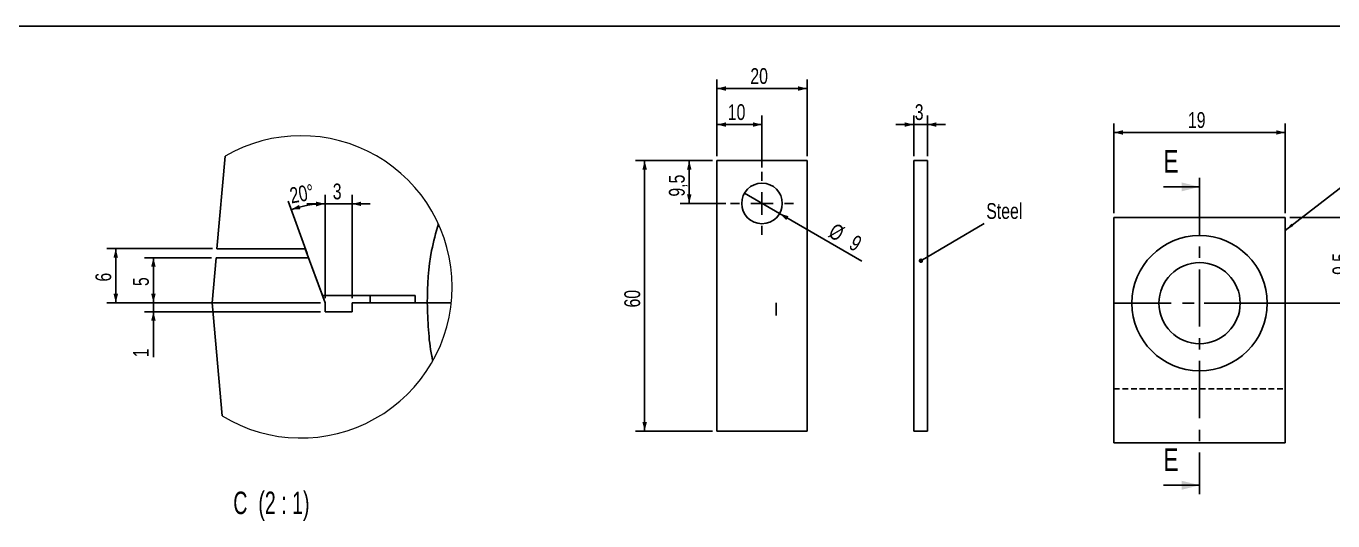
# Model space of a CAD drawing. Header units: millimetres. Extents: x 8 to 832, y 8 to 586.
# Drawn here: x 215.1 to 504.7, y 476.2 to 586 of the extents above; entities that cross this region are included whole.
import ezdxf

# ---------------------------------------------------------------- set-up
doc = ezdxf.new("R2010")
doc.units = ezdxf.units.MM
doc.linetypes.add('CENTERX2', pattern=[20.32, 12.7, -2.54, 2.54, -2.54])
doc.linetypes.add('HIDDEN', pattern=[1.905, 1.27, -0.635])
for name, color, linetype in [('CENTERLINE', 4, 'CENTERX2'), ('DIMENSIONS', 2, 'Continuous'), ('HIDDEN', 3, 'HIDDEN'), ('TEXT', 2, 'Continuous')]:
    doc.layers.add(name, color=color, linetype=linetype)
doc.layers.add('OUTLINE', color=7, linetype='Continuous', lineweight=25)
doc.styles.add('SLDTEXTSTYLE0', font='TXT', dxfattribs={"width": 0.75})
doc.styles.add('SLDTEXTSTYLE10', font='TXT', dxfattribs={"width": 0.65})
doc.dimstyles.new('SLDDIMSTYLE0', dxfattribs={"dimtxt": 3.5, "dimasz": 2, "dimexe": 0, "dimexo": 0.0625, "dimgap": 0.875, "dimtad": 1, "dimrnd": 1e-09, "dimzin": 12, "dimdsep": 46, "dimtxsty": 'SLDTEXTSTYLE0', "dimsah": 1, "dimcen": 0.09, "dimadec": 0, "dimazin": 3, "dimtfac": 1, "dimtmove": 0, "dimatfit": 0, "dimfxl": 0, "dimfrac": 2, "dimtolj": 1, "dimtzin": 12, "dimarcsym": 0})
doc.dimstyles.new('SLDDIMSTYLE2', dxfattribs={"dimtxt": 3.5, "dimasz": 2, "dimexe": 0, "dimexo": 0.0625, "dimgap": 0.875, "dimtad": 1, "dimrnd": 1e-09, "dimzin": 12, "dimdsep": 46, "dimtxsty": 'SLDTEXTSTYLE0', "dimsah": 1, "dimcen": 0.09, "dimadec": 0, "dimazin": 3, "dimtfac": 1, "dimtofl": 0, "dimtmove": 0, "dimatfit": 3, "dimfxl": 0, "dimfrac": 2, "dimtolj": 1, "dimtzin": 12, "dimarcsym": 0})
doc.dimstyles.new('SLDDIMSTYLE21', dxfattribs={"dimtxt": 0.18, "dimasz": 2, "dimexe": 0, "dimexo": 0.0625, "dimgap": 0, "dimtad": 0, "dimtih": 1, "dimtoh": 1, "dimdec": 0, "dimrnd": 1e-09, "dimzin": 0, "dimdsep": 46, "dimtxsty": 'Standard', "dimsah": 1, "dimcen": 0.09, "dimadec": 0, "dimazin": 0, "dimtfac": 2, "dimtdec": 0, "dimtofl": 0, "dimtmove": 0, "dimatfit": 3, "dimfxl": 0, "dimfrac": 2, "dimtolj": 1, "dimtzin": 0, "dimarcsym": 0})
doc.dimstyles.new('SLDDIMSTYLE25', dxfattribs={"dimtxt": 3.5, "dimasz": 2, "dimexe": 0, "dimexo": 0.0625, "dimgap": 0.875, "dimtad": 1, "dimlfac": 0.5, "dimrnd": 1e-09, "dimzin": 12, "dimdsep": 46, "dimtxsty": 'SLDTEXTSTYLE0', "dimsah": 1, "dimcen": 0.09, "dimadec": 0, "dimazin": 3, "dimtfac": 1, "dimtmove": 0, "dimatfit": 0, "dimfxl": 0, "dimfrac": 2, "dimtolj": 1, "dimtzin": 12, "dimarcsym": 0})
doc.dimstyles.new('SLDDIMSTYLE26', dxfattribs={"dimtxt": 3.5, "dimasz": 2, "dimexe": 0, "dimexo": 0.0625, "dimgap": 0.875, "dimtad": 1, "dimlfac": 0.5, "dimrnd": 1e-09, "dimzin": 12, "dimdsep": 46, "dimtxsty": 'SLDTEXTSTYLE0', "dimsah": 1, "dimcen": 0.09, "dimadec": 0, "dimazin": 3, "dimtfac": 1, "dimtofl": 0, "dimtmove": 0, "dimatfit": 3, "dimfxl": 0, "dimfrac": 2, "dimtolj": 1, "dimtzin": 12, "dimarcsym": 0})
doc.dimstyles.new('SLDDIMSTYLE27', dxfattribs={"dimtxt": 3.5, "dimasz": 2, "dimexe": 0, "dimexo": 0.0625, "dimgap": 0.875, "dimtad": 1, "dimdec": 4, "dimlfac": 0.5, "dimzin": 12, "dimdsep": 46, "dimtxsty": 'SLDTEXTSTYLE0', "dimsah": 1, "dimcen": 0.09, "dimazin": 3, "dimtfac": 1, "dimtofl": 0, "dimtmove": 0, "dimatfit": 3, "dimfxl": 0, "dimfrac": 2, "dimtolj": 1, "dimtzin": 12, "dimarcsym": 0})
doc.dimstyles.new('SLDDIMSTYLE28', dxfattribs={"dimtxt": 3.5, "dimasz": 2, "dimexe": 0, "dimexo": 0.0625, "dimgap": 0.875, "dimtad": 1, "dimdec": 1, "dimrnd": 1e-09, "dimzin": 12, "dimdsep": 46, "dimtxsty": 'SLDTEXTSTYLE0', "dimblk1": 'NONE', "dimsah": 1, "dimcen": 0, "dimadec": 0, "dimazin": 3, "dimtfac": 1, "dimtdec": 1, "dimtmove": 0, "dimatfit": 3, "dimldrblk": 'NONE', "dimfxl": 0, "dimfrac": 2, "dimtolj": 1, "dimtzin": 12, "dimarcsym": 0})
doc.dimstyles.new('SLDDIMSTYLE3', dxfattribs={"dimtxt": 0.18, "dimasz": 1, "dimexe": 0, "dimexo": 0.0625, "dimgap": 0, "dimtad": 0, "dimtih": 1, "dimtoh": 1, "dimdec": 0, "dimrnd": 1e-09, "dimzin": 0, "dimdsep": 46, "dimtxsty": 'Standard', "dimblk1": 'DOT', "dimblk2": 'DOT', "dimsah": 1, "dimcen": 0.09, "dimadec": 0, "dimazin": 0, "dimtfac": 1, "dimtdec": 0, "dimtofl": 0, "dimtmove": 0, "dimatfit": 3, "dimldrblk": 'DOT', "dimfxl": 0, "dimfrac": 2, "dimtolj": 1, "dimtzin": 0, "dimarcsym": 0})

# ---------------------------------------------------------------- blocks, each defined once
blk = doc.blocks.new('_D_91')
at = {"layer": 'DIMENSIONS'}
for p, q in [((281.32, 525.62), (281.32, 548.56)), ((287.32, 525.62), (287.32, 548.56)), ((281.32, 546.56), (277.32, 546.56)), ((281.32, 546.56), (287.32, 546.56)), ((287.32, 546.56), (291.32, 546.56))]:
    blk.add_line(p, q, dxfattribs=at)
for points in [[(281.32, 546.56), (279.32, 547.06), (279.32, 546.06)], [(287.32, 546.56), (289.32, 546.06), (289.32, 547.06)]]:
    blk.add_solid(points, dxfattribs=at)
at = {"layer": 'DIMENSIONS', "insert": (283.03, 551.07), "char_height": 3.5, "attachment_point": 1, "style": 'SLDTEXTSTYLE0'}
blk.add_mtext('3', dxfattribs=at)
blk = doc.blocks.new('_D_92')
at = {"layer": 'DIMENSIONS'}
for p, q in [((243.28, 524.62), (243.28, 528.62)), ((280.32, 524.62), (241.28, 524.62)), ((243.28, 524.62), (243.28, 522.62)), ((280.32, 522.62), (241.28, 522.62)), ((243.28, 522.62), (243.28, 512.53))]:
    blk.add_line(p, q, dxfattribs=at)
for points in [[(243.28, 524.62), (243.78, 526.62), (242.78, 526.62)], [(243.28, 522.62), (242.78, 520.62), (243.78, 520.62)]]:
    blk.add_solid(points, dxfattribs=at)
at = {"layer": 'DIMENSIONS', "insert": (238.76, 512.53), "char_height": 3.5, "attachment_point": 1, "rotation": 90, "style": 'SLDTEXTSTYLE0'}
blk.add_mtext('1', dxfattribs=at)
blk = doc.blocks.new('_D_93')
at = {"layer": 'DIMENSIONS'}
for p, q in [((256.37, 536.62), (232.94, 536.62)), ((234.94, 524.62), (234.94, 536.62)), ((280.32, 524.62), (232.94, 524.62))]:
    blk.add_line(p, q, dxfattribs=at)
for points in [[(234.94, 536.62), (234.44, 534.62), (235.44, 534.62)], [(234.94, 524.62), (235.44, 526.62), (234.44, 526.62)]]:
    blk.add_solid(points, dxfattribs=at)
at = {"layer": 'DIMENSIONS', "insert": (230.43, 529.32), "char_height": 3.5, "attachment_point": 1, "rotation": 90, "style": 'SLDTEXTSTYLE0'}
blk.add_mtext('6', dxfattribs=at)
blk = doc.blocks.new('_D_94')
at = {"layer": 'DIMENSIONS'}
for p, q in [((256.19, 534.62), (241.28, 534.62)), ((243.28, 534.62), (243.28, 524.62)), ((280.32, 524.62), (241.28, 524.62))]:
    blk.add_line(p, q, dxfattribs=at)
for points in [[(243.28, 534.62), (242.78, 532.62), (243.78, 532.62)], [(243.28, 524.62), (243.78, 526.62), (242.78, 526.62)]]:
    blk.add_solid(points, dxfattribs=at)
at = {"layer": 'DIMENSIONS', "insert": (238.76, 528.32), "char_height": 3.5, "attachment_point": 1, "rotation": 90, "style": 'SLDTEXTSTYLE0'}
blk.add_mtext('5', dxfattribs=at)
blk = doc.blocks.new('_D_95')
at = {"layer": 'DIMENSIONS'}
for p, q in [((281.32, 525.62), (281.32, 548.59)), ((277.34, 535.56), (273.12, 547.15))]:
    blk.add_line(p, q, dxfattribs=at)
blk.add_arc((281.32, 524.62), 21.97, 90, 110, dxfattribs=at)
for points in [[(273.8, 545.27), (275.86, 545.39), (275.56, 546.34)], [(281.32, 546.59), (279.3, 547), (279.34, 546)]]:
    blk.add_solid(points, dxfattribs=at)
at = {"layer": 'DIMENSIONS', "insert": (273.25, 550.09), "char_height": 3.5, "attachment_point": 1, "rotation": 10, "style": 'SLDTEXTSTYLE0'}
blk.add_mtext('20°', dxfattribs=at)
blk = doc.blocks.new('_D_96')
at = {"layer": 'DIMENSIONS'}
for p, q in [((368.16, 557.15), (368.16, 566.15)), ((378.16, 554.65), (378.16, 566.15)), ((368.16, 564.15), (378.16, 564.15))]:
    blk.add_line(p, q, dxfattribs=at)
for points in [[(368.16, 564.15), (370.16, 563.65), (370.16, 564.65)], [(378.16, 564.15), (376.16, 564.65), (376.16, 563.65)]]:
    blk.add_solid(points, dxfattribs=at)
at = {"layer": 'DIMENSIONS', "insert": (370.58, 568.67), "char_height": 3.5, "attachment_point": 1, "style": 'SLDTEXTSTYLE0'}
blk.add_mtext('10', dxfattribs=at)
blk = doc.blocks.new('_D_97')
at = {"layer": 'DIMENSIONS'}
for p, q in [((368.16, 557.15), (368.16, 574.15)), ((388.16, 557.15), (388.16, 574.15)), ((388.16, 572.15), (368.16, 572.15))]:
    blk.add_line(p, q, dxfattribs=at)
for points in [[(368.16, 572.15), (370.16, 571.65), (370.16, 572.65)], [(388.16, 572.15), (386.16, 572.65), (386.16, 571.65)]]:
    blk.add_solid(points, dxfattribs=at)
at = {"layer": 'DIMENSIONS', "insert": (375.58, 576.67), "char_height": 3.5, "attachment_point": 1, "style": 'SLDTEXTSTYLE0'}
blk.add_mtext('20', dxfattribs=at)
blk = doc.blocks.new('_D_98')
at = {"layer": 'DIMENSIONS'}
for q in [(374.27, 548.9), (400.31, 533.87)]:
    blk.add_line((382.06, 544.4), q, dxfattribs=at)
blk.add_solid([(382.06, 544.4), (383.54, 542.97), (384.04, 543.84)], dxfattribs=at)
at = {"layer": 'DIMENSIONS', "char_height": 3.5, "attachment_point": 1, "rotation": 330, "style": 'SLDTEXTSTYLE0'}
for s, insert in [('%%c', (394.38, 542.47)), ('9', (398.95, 539.84))]:
    blk.add_mtext(s, dxfattribs=dict(at, insert=insert))
blk = doc.blocks.new('_None')
blk = doc.blocks.new('_D_99')
at = {"layer": 'DIMENSIONS'}
for p, q in [((367.16, 556.15), (360.04, 556.15)), ((362.04, 556.15), (362.04, 546.65)), ((370.16, 546.65), (360.04, 546.65))]:
    blk.add_line(p, q, dxfattribs=at)
for points in [[(362.04, 556.15), (361.54, 554.15), (362.54, 554.15)], [(362.04, 546.65), (362.54, 548.65), (361.54, 548.65)]]:
    blk.add_solid(points, dxfattribs=at)
at = {"layer": 'DIMENSIONS', "insert": (357.53, 548.17), "char_height": 3.5, "attachment_point": 1, "rotation": 90, "style": 'SLDTEXTSTYLE0'}
blk.add_mtext('9,5', dxfattribs=at)
blk = doc.blocks.new('_D_100')
at = {"layer": 'DIMENSIONS'}
for p, q in [((367.16, 556.15), (350.16, 556.15)), ((352.16, 556.15), (352.16, 496.15)), ((367.16, 496.15), (350.16, 496.15))]:
    blk.add_line(p, q, dxfattribs=at)
for points in [[(352.16, 556.15), (351.66, 554.15), (352.66, 554.15)], [(352.16, 496.15), (352.66, 498.15), (351.66, 498.15)]]:
    blk.add_solid(points, dxfattribs=at)
at = {"layer": 'DIMENSIONS', "insert": (347.65, 523.57), "char_height": 3.5, "attachment_point": 1, "rotation": 90, "style": 'SLDTEXTSTYLE0'}
blk.add_mtext('60', dxfattribs=at)
blk = doc.blocks.new('SW_CENTERMARKSYMBOL_1')
at = {"layer": 'CENTERLINE', "color": 0}
for p, q in [((0, 5), (0, 7)), ((-5, 0), (-7, 0)), ((0, 0), (-2.5, 0)), ((0, 0), (0, 2.5)), ((0, 0), (0, -2.5)), ((0, 0), (2.5, 0)), ((5, 0), (7, 0)), ((0, -5), (0, -7))]:
    blk.add_line(p, q, dxfattribs=at)
blk = doc.blocks.new('_D_101')
at = {"layer": 'DIMENSIONS'}
for p, q in [((411.81, 557.15), (411.81, 566.15)), ((414.81, 557.15), (414.81, 566.15)), ((411.81, 564.15), (407.81, 564.15)), ((414.81, 564.15), (411.81, 564.15)), ((414.81, 564.15), (418.81, 564.15))]:
    blk.add_line(p, q, dxfattribs=at)
for points in [[(411.81, 564.15), (409.81, 564.65), (409.81, 563.65)], [(414.81, 564.15), (416.81, 563.65), (416.81, 564.65)]]:
    blk.add_solid(points, dxfattribs=at)
at = {"layer": 'DIMENSIONS', "insert": (412.02, 568.67), "char_height": 3.5, "attachment_point": 1, "style": 'SLDTEXTSTYLE0'}
blk.add_mtext('3', dxfattribs=at)
blk = doc.blocks.new('_Dot')
at = {"color": 0, "linetype": 'ByBlock', "lineweight": -2}
blk.add_line((-0.5, 0), (-1, 0), dxfattribs=at)
at = {"color": 0, "linetype": 'ByBlock', "const_width": 0.5}
blk.add_lwpolyline([(-0.25, 0, 1), (0.25, 0, 1)], format="xyb", close=True, dxfattribs=at)
blk = doc.blocks.new('_D_112')
at = {"layer": 'DIMENSIONS'}
for p, q in [((456.14, 544.52), (456.14, 564.4)), ((456.14, 562.4), (494.14, 562.4)), ((494.14, 544.52), (494.14, 564.4))]:
    blk.add_line(p, q, dxfattribs=at)
for points in [[(456.14, 562.4), (458.14, 561.9), (458.14, 562.9)], [(494.14, 562.4), (492.14, 562.9), (492.14, 561.9)]]:
    blk.add_solid(points, dxfattribs=at)
at = {"layer": 'DIMENSIONS', "insert": (472.56, 566.91), "char_height": 3.5, "attachment_point": 1, "style": 'SLDTEXTSTYLE0'}
blk.add_mtext('19', dxfattribs=at)
blk = doc.blocks.new('_D_113')
at = {"layer": 'DIMENSIONS'}
for p, q in [((495.14, 543.52), (511.1, 543.52)), ((509.1, 543.52), (509.1, 524.52)), ((476.14, 524.52), (511.1, 524.52))]:
    blk.add_line(p, q, dxfattribs=at)
for points in [[(509.1, 543.52), (508.6, 541.52), (509.6, 541.52)], [(509.1, 524.52), (509.6, 526.52), (508.6, 526.52)]]:
    blk.add_solid(points, dxfattribs=at)
at = {"layer": 'DIMENSIONS', "insert": (504.59, 530.79), "char_height": 3.5, "attachment_point": 1, "rotation": 90, "style": 'SLDTEXTSTYLE0'}
blk.add_mtext('9,5', dxfattribs=at)

msp = doc.modelspace()

# ---------------------------------------------------------------- linework, layer by layer
at = {"color": 7, "linetype": 'Continuous', "lineweight": 18}
for centre, radius, start, end in [((275.97159, 528.14097), 33.53153, 0.0000127, 120.0779803), ((275.97159, 528.14098), 33.53152, 238.6288403, 359.999993)]:
    msp.add_arc(centre, radius, start, end, dxfattribs=at)
at = {"layer": 'CENTERLINE', "linetype": 'Continuous'}
for p, q in [((467.14259, 550.33585), (475.14259, 550.33585)), ((467.14259, 484.12827), (475.14259, 484.12827))]:
    msp.add_line(p, q, dxfattribs=at)
at = {"layer": 'CENTERLINE'}
for p, q in [((475.14259, 552.33585), (475.14259, 482.12827)), ((381.31935, 524.61629), (381.31935, 521.7728)), ((456.14259, 524.52335), (494.14259, 524.52335))]:
    msp.add_line(p, q, dxfattribs=at)
for points in [[(475.14259, 550.33585), (471.14259, 551.33585), (471.14259, 549.33585)], [(475.14259, 484.12827), (471.14259, 485.12827), (471.14259, 483.12827)]]:
    msp.add_solid(points, dxfattribs=at)
at = {"layer": 'HIDDEN'}
msp.add_line((456.14259, 505.52335), (494.14259, 505.52335), dxfattribs=at)
at = {"layer": 'OUTLINE'}
for p, q in [((8, 586), (832, 586)), ((259.16631, 557.15728), (257.36921, 536.61629)), ((388.16492, 556.1548), (368.16492, 556.1548)), ((368.16492, 556.1548), (368.16492, 496.1548)), ((388.16492, 496.1548), (388.16492, 556.1548)), ((414.8123, 556.1548), (411.8123, 556.1548)), ((411.8123, 556.1548), (411.8123, 496.1548)), ((414.8123, 556.1548), (414.8123, 496.1548)), ((456.14259, 493.52335), (456.14259, 543.52335)), ((456.14259, 543.52335), (494.14259, 543.52335)), ((494.14259, 493.52335), (494.14259, 543.52335)), ((276.95171, 536.61629), (257.36921, 536.61629)), ((280.737, 526.21629), (276.95171, 536.61629)), ((257.19424, 534.61629), (256.31935, 524.61629)), ((277.67964, 534.61629), (257.19424, 534.61629)), ((281.31935, 524.61629), (277.67964, 534.61629)), ((256.31935, 524.61629), (258.51575, 499.51133)), ((301.31935, 526.21629), (280.737, 526.21629)), ((281.31935, 524.61629), (281.31935, 522.61629)), ((287.31935, 522.61629), (287.31935, 524.61629)), ((302.98935, 524.61629), (287.31935, 524.61629)), ((291.31935, 524.61629), (291.31935, 526.21629)), ((301.31935, 526.21629), (301.31935, 524.61629)), ((302.98935, 524.61629), (301.31935, 524.61629)), ((302.98935, 524.61629), (303.98935, 524.61629)), ((303.98935, 524.61629), (309.31735, 524.61629)), ((281.31935, 522.61629), (287.31935, 522.61629)), ((368.16492, 496.1548), (388.16492, 496.1548)), ((414.8123, 496.1548), (411.8123, 496.1548)), ((456.14259, 493.52335), (494.14259, 493.52335))]:
    msp.add_line(p, q, dxfattribs=at)
for centre, radius in [((378.16492, 546.6548), 4.5), ((475.14259, 524.52335), 15), ((475.14259, 524.52335), 9)]:
    msp.add_circle(centre, radius, dxfattribs=at)
for points, knots in [([(306.4371, 542.14869), (305.89054, 540.17808), (304.30669, 534.46742), (303.98935, 528.49267), (303.98935, 524.61643), (303.98935, 524.61629)], [0, 0, 0, 0, 0.345068642, 0.999977472, 1, 1, 1, 1]), ([(303.98935, 524.61629), (304.04643, 522.61575), (304.15934, 518.65791), (304.63629, 514.34552), (305.13065, 512.07676), (305.20803, 511.72166)], [0, 0, 0, 0, 0.46297775, 0.915948529, 1, 1, 1, 1])]:
    msp.add_open_spline(points, degree=3, knots=knots, dxfattribs=at)

# ---------------------------------------------------------------- block references
at = {"layer": 'CENTERLINE'}
msp.add_blockref('SW_CENTERMARKSYMBOL_1', (378.16492, 546.6548), dxfattribs=at)

# ---------------------------------------------------------------- texts
at = {"layer": 'CENTERLINE', "char_height": 5, "attachment_point": 1, "style": 'SLDTEXTSTYLE0'}
for insert in [(467.14259, 558.50661), (467.14259, 492.29902)]:
    msp.add_mtext('E', dxfattribs=dict(at, insert=insert))
at = {"layer": 'TEXT'}
for s, insert, char_height, attachment_point, style in [('Steel', (427.86953, 546.73059), 3.5, 1, 'SLDTEXTSTYLE0'), ('C  (2 : 1)', (269.43272, 482.72375), 5, 2, 'SLDTEXTSTYLE10')]:
    msp.add_mtext(s, dxfattribs=dict(at, insert=insert, char_height=char_height, attachment_point=attachment_point, style=style))

# ---------------------------------------------------------------- dimensions: what is measured, and where the dimension line sits
at = {"layer": 'DIMENSIONS'}
for base, p1, p2, dimstyle, picture, middle in [((368.16492, 572.1548), (388.16492, 556.1548), (368.16492, 556.1548), 'SLDDIMSTYLE2', '_D_97', (378.16492, 572.1548)), ((378.16492, 564.1548), (368.16492, 556.1548), (378.16492, 553.6548), 'SLDDIMSTYLE2', '_D_96', (373.16492, 564.1548)), ((411.8123, 564.1548), (414.8123, 556.1548), (411.8123, 556.1548), 'SLDDIMSTYLE0', '_D_101', (413.3123, 564.1548)), ((494.14259, 562.39755), (456.14259, 543.52335), (494.14259, 543.52335), 'SLDDIMSTYLE26', '_D_112', (475.14259, 562.39755)), ((287.31935, 546.55869), (281.31935, 524.61629), (287.31935, 524.61629), 'SLDDIMSTYLE25', '_D_91', (284.31935, 546.55869))]:
    dim = msp.add_linear_dim(base=base, p1=p1, p2=p2, dimstyle=dimstyle, dxfattribs=at)
    dim.commit()
    dim.dimension.update_dxf_attribs({"geometry": picture, "text_midpoint": middle, "dimtype": 160})
for base, p1, p2, dimstyle, picture, middle in [((352.16492, 496.1548), (368.16492, 556.1548), (368.16492, 496.1548), 'SLDDIMSTYLE2', '_D_100', (352.16492, 526.1548)), ((362.03708, 546.6548), (368.16492, 556.1548), (371.16492, 546.6548), 'SLDDIMSTYLE2', '_D_99', (362.03708, 551.4048)), ((509.10077, 524.52335), (494.14259, 543.52335), (475.14259, 524.52335), 'SLDDIMSTYLE26', '_D_113', (509.10077, 534.02335)), ((234.93934, 536.61629), (281.31935, 524.61629), (257.36921, 536.61629), 'SLDDIMSTYLE26', '_D_93', (234.93934, 530.61629)), ((243.27659, 524.61629), (257.19424, 534.61629), (281.31935, 524.61629), 'SLDDIMSTYLE26', '_D_94', (243.27659, 529.61629)), ((243.27659, 522.61629), (281.31935, 524.61629), (281.31935, 522.61629), 'SLDDIMSTYLE25', '_D_92', (243.27659, 513.8255))]:
    dim = msp.add_linear_dim(base=base, p1=p1, p2=p2, angle=90, dimstyle=dimstyle, dxfattribs=at)
    dim.commit()
    dim.dimension.update_dxf_attribs({"geometry": picture, "text_midpoint": middle, "dimtype": 160})
dim = msp.add_angular_dim_2l(base=(277.50347, 546.25724), line1=((281.31935, 524.61629), (277.67965, 534.61629)), line2=((281.31935, 522.61629), (281.31935, 524.61629)), dimstyle='SLDDIMSTYLE27', dxfattribs=at)
dim.commit()
dim.dimension.update_dxf_attribs({"geometry": '_D_95', "text_midpoint": (277.50347, 546.25724), "dimtype": 162})
dim = msp.add_diameter_dim_2p(p1=(374.2678, 548.9048), p2=(382.06203, 544.4048), dimstyle='SLDDIMSTYLE28', dxfattribs=at)
dim.commit()
dim.dimension.update_dxf_attribs({"geometry": '_D_98', "text_midpoint": (395.69933, 536.53131), "dimtype": 163})

# ---------------------------------------------------------------- leaders
at = {"layer": 'TEXT'}
for points, dimstyle in [([(494.14259, 540.68542), (513.99525, 555.99655)], 'SLDDIMSTYLE21'), ([(413.3855, 533.94455), (427.36885, 542.19154)], 'SLDDIMSTYLE3')]:
    msp.add_leader(points, dimstyle=dimstyle, dxfattribs=at)

doc.saveas('drawing.dxf')
